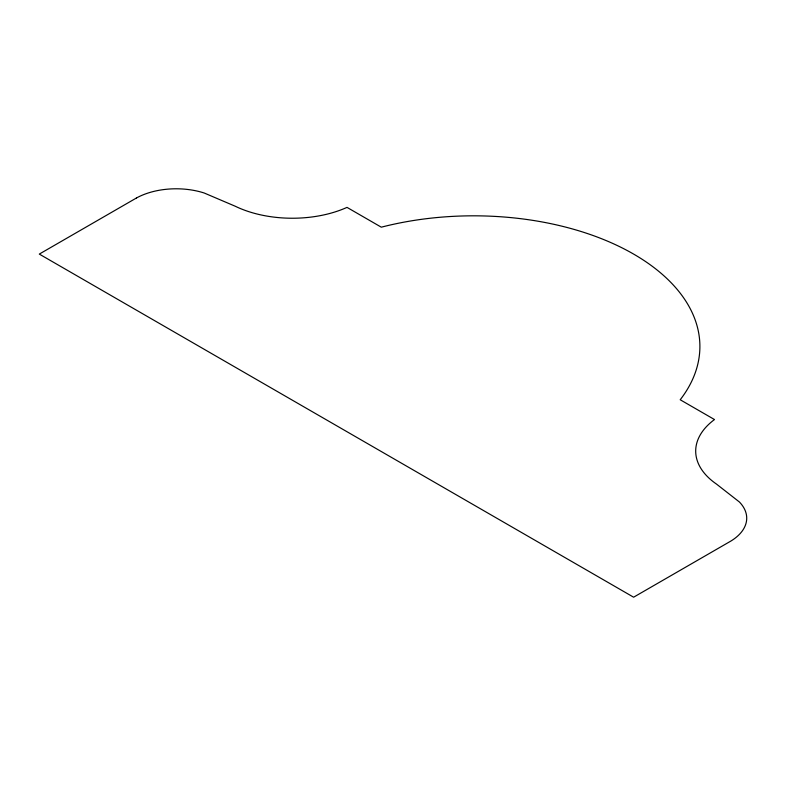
<?xml version="1.0" encoding="UTF-8"?>
<svg xmlns="http://www.w3.org/2000/svg" width="786" height="786" viewBox="0 0 786 786"><rect width="100%" height="100%" fill="white"/><g stroke="black" fill="none" stroke-linecap="round" stroke-linejoin="round"><path stroke-width="1.18" d="M136.45 197.993L39.3 254.084L633.614 597.203L730.764 541.122A57.447 33.169 0 0 0 739.4 501.989L716.537 484.117A88.867 51.306 0 0 1 714.494 419.547L680.204 399.76A226.289 130.643 0 0 0 633.614 254.084A226.289 130.643 0 0 0 381.298 227.183L347.009 207.386A88.867 51.306 0 0 1 235.181 206.207L204.213 193.012A57.447 33.169 0 0 0 136.45 197.993"/></g></svg>
